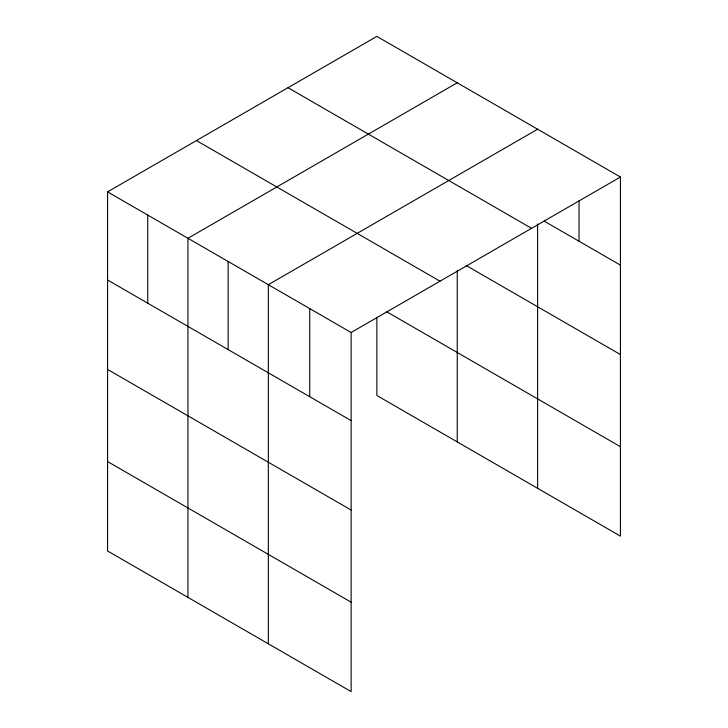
<?xml version="1.0" encoding="UTF-8"?>
<svg xmlns="http://www.w3.org/2000/svg" width="728" height="728" viewBox="0 0 728 728"><rect width="100%" height="100%" fill="white"/><g stroke="black" fill="none" stroke-linecap="round" stroke-linejoin="round"><path stroke-width="1.09" d="M107.571 191.874L351.133 332.496L351.133 691.6L107.571 550.978L107.571 191.874L376.867 36.4L620.429 177.022L620.429 536.126L376.867 395.504L376.867 317.262M457.239 82.801L187.951 238.274L187.951 597.388M537.619 129.211L268.323 284.684L268.323 643.789M351.133 332.496L620.429 177.022M544.353 221.221L620.429 265.138M287.997 87.706L531.558 228.328M466.066 265.447L620.429 354.563M196.442 140.568L440.003 281.19M386.668 311.739L620.429 446.701M107.571 279.998L351.133 420.611M107.571 369.424L351.133 510.037M107.571 461.552L351.133 602.174M579.024 200.564L579.024 241.232M537.619 224.033L537.619 488.315M457.239 270.461L457.239 441.914M309.728 308.59L309.728 396.705M228.137 261.479L228.137 349.604M147.757 215.078L147.757 303.194"/></g></svg>
